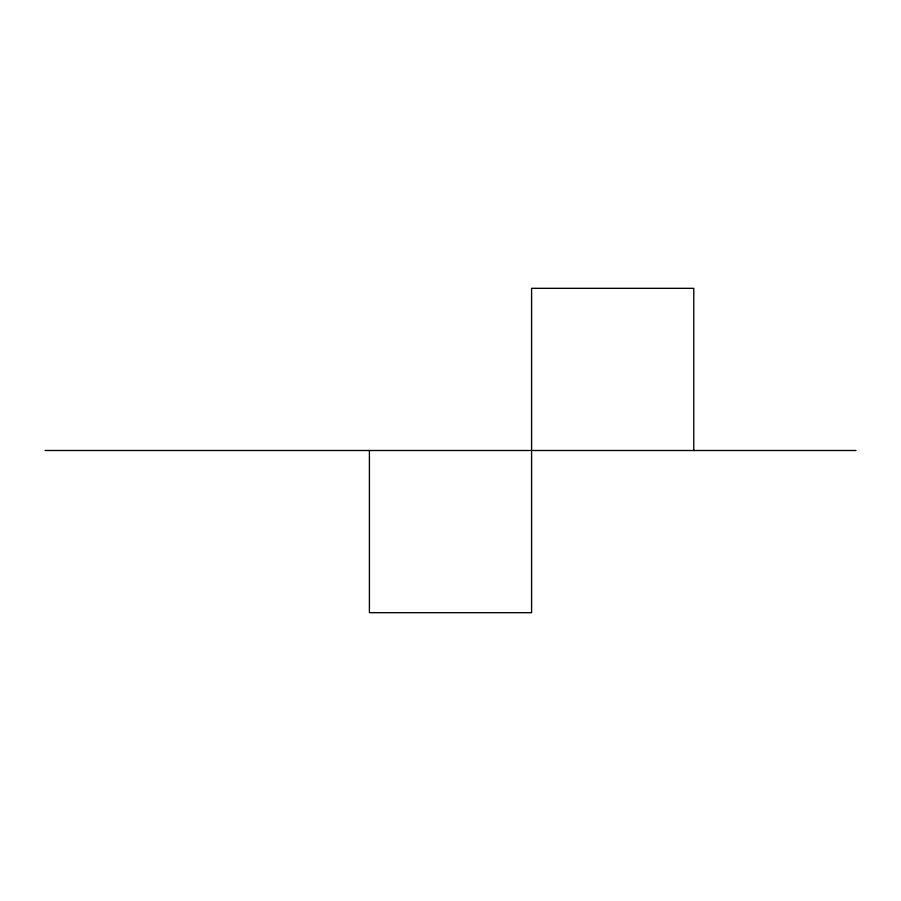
<?xml version="1.0" encoding="UTF-8"?>
<svg xmlns="http://www.w3.org/2000/svg" width="901" height="901" viewBox="0 0 901 901"><rect width="100%" height="100%" fill="white"/><g stroke="black" fill="none" stroke-linecap="round" stroke-linejoin="round"><path stroke-width="1.35" d="M45.05 450.5L855.95 450.5M693.77 450.5L693.77 288.32L531.59 288.32L531.59 612.68L369.41 612.68L369.41 450.5"/></g></svg>
